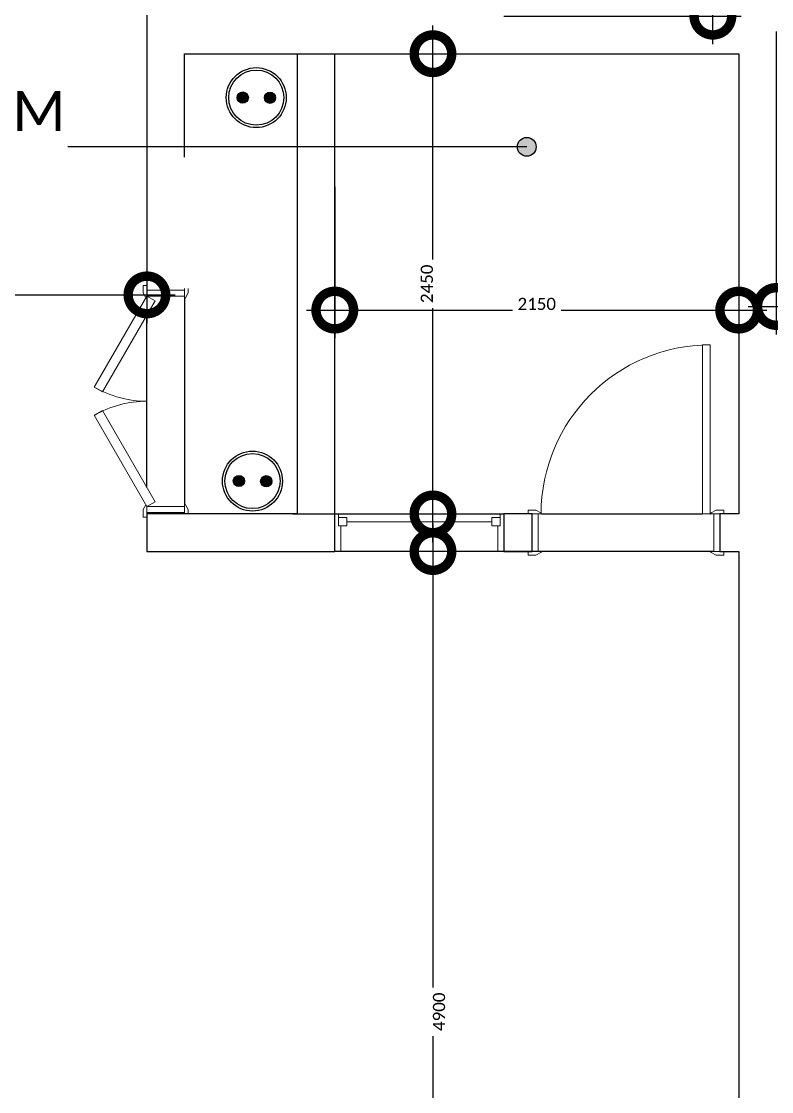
# Model space of a CAD drawing. Header units: metres. Extents: x 22.6 to 101.3, y 9.4 to 67.4.
# Drawn here: x 63.98 to 67.97, y 17.27 to 22.97 of the extents above; entities that cross this region are included whole.
import ezdxf

# ---------------------------------------------------------------- set-up
doc = ezdxf.new("R2010")
doc.units = ezdxf.units.M
doc.linetypes.add('ECG_Line-Ptrn-Sold', pattern=[9144.001, 9144, -0.001])
for name, color, linetype in [('00', 252, 'Continuous'), ('E-Lighting Fix', 4, 'Continuous'), ('HVAC', 1, 'Continuous')]:
    doc.layers.add(name, color=color, linetype=linetype)
for name, color, linetype, lineweight in [('1204SDC-A0$0$G-TTLB-STXT', 3, 'Continuous', 5), ('A-DIM', 7, 'Continuous', 5), ('A-DOOR', 5, 'Continuous', 5), ('A-WIN', 4, 'ECG_Line-Ptrn-Sold', 5)]:
    doc.layers.add(name, color=color, linetype=linetype, lineweight=lineweight)
doc.styles.add('Calibri', font='calibri.ttf', dxfattribs={"height": 0.212639})
doc.dimstyles.new('ECG_Dimn-Detl-100', dxfattribs={"dimscale": 0.3048, "dimtxt": 0.25, "dimasz": 1.312336, "dimexe": 0.492126, "dimexo": 0.0625, "dimgap": 0, "dimtad": 1, "dimdec": 0, "dimlfac": 1000, "dimzin": 0, "dimdsep": 46, "dimtxsty": 'Calibri', "dimblk1": 'DOTSMALL', "dimblk2": 'DOTSMALL', "dimsah": 1, "dimcen": 0.09, "dimdle": 0.492126, "dimazin": 0, "dimtfac": 1, "dimtdec": 4, "dimtix": 1, "dimtmove": 0, "dimatfit": 3, "dimfxl": 0.492126, "dimfxlon": 1, "dimtvp": 1, "dimtolj": 1, "dimtzin": 0, "dimarcsym": 2})
doc.dimstyles.new('ECG_Dimn-Detl-100_1', dxfattribs={"dimscale": 0.3048, "dimtxt": 0.25, "dimasz": 1.312336, "dimexe": 0.492126, "dimexo": 0.0625, "dimgap": 0, "dimtad": 1, "dimdec": 0, "dimlfac": 1000, "dimzin": 0, "dimdsep": 46, "dimtxsty": 'Calibri', "dimblk1": 'DOTSMALL', "dimblk2": 'DOTSMALL', "dimsah": 1, "dimcen": 0.09, "dimdle": 0.492126, "dimazin": 0, "dimtfac": 1, "dimtdec": 4, "dimtix": 1, "dimtmove": 2, "dimatfit": 3, "dimfxl": 0.492126, "dimfxlon": 1, "dimtvp": 1, "dimtolj": 1, "dimtzin": 0, "dimarcsym": 2})

# ---------------------------------------------------------------- blocks, each defined once
blk = doc.blocks.new('ECG_ Door-Single Leaf-Steel - 1000x2200 mm-3097163-GROUND FLOOR PLAN')
at = {"layer": 'A-DOOR'}
for p, q in [((0.408, 1), (0.408, 0.1)), ((0.448, 1), (0.408, 1)), ((0.408, 0.1), (0.408, 1)), ((0.408, 1), (0.448, 1)), ((0.448, 0.1), (0.448, 1)), ((0.448, 1), (0.448, 0.1)), ((-0.48, 0.12), (-0.52, 0.12)), ((-0.52, 0.12), (-0.52, 0.1)), ((-0.454, 0.106), (-0.48, 0.12)), ((0.48, 0.12), (0.454, 0.106)), ((0.52, 0.12), (0.48, 0.12)), ((0.52, 0.1), (0.52, 0.12)), ((-0.5, 0.1), (-0.45, 0.1)), ((-0.468, 0.1), (-0.5, 0.1)), ((-0.468, -0.1), (-0.468, 0.1)), ((0.408, 0.1), (0.448, 0.1)), ((0.448, 0.1), (0.408, 0.1)), ((0.45, 0.1), (0.5, 0.1)), ((0.468, 0.1), (0.468, -0.1)), ((0.5, 0.1), (0.468, 0.1)), ((-0.52, -0.1), (-0.52, -0.12)), ((-0.45, -0.1), (-0.5, -0.1)), ((-0.5, -0.1), (-0.468, -0.1)), ((-0.48, -0.12), (-0.454, -0.106)), ((0.5, -0.1), (0.45, -0.1)), ((0.454, -0.106), (0.48, -0.12)), ((0.468, -0.1), (0.5, -0.1)), ((0.52, -0.12), (0.52, -0.1)), ((-0.52, -0.12), (-0.48, -0.12)), ((0.48, -0.12), (0.52, -0.12))]:
    blk.add_line(p, q, dxfattribs=at)
for centre, radius, start, end in [((0.448, 0.1), 0.9, 90, 180), ((-0.458, 0.099), 0.00806, 7.125, 60.2551), ((0.458, 0.099), 0.00806, 119.7449, 172.875), ((-0.458, -0.099), 0.00806, 299.7449, 352.875), ((0.458, -0.099), 0.00806, 187.125, 240.2551)]:
    blk.add_arc(centre, radius, start, end, dxfattribs=at)
blk = doc.blocks.new('ECG_Door_Double Leaves-Cabient - 39__1200x2000 _GCR_  mm-2968580-GROUND FLOOR PLAN')
at = {"layer": 'A-DOOR'}
for p, q in [((-0.075, 0.38), (-0.56, 0.1)), ((-0.56, 0.1), (-0.075, 0.38)), ((-0.05, 0.3367), (-0.075, 0.38)), ((-0.075, 0.38), (-0.05, 0.3367)), ((0.075, 0.38), (0.05, 0.3367)), ((0.05, 0.3367), (0.075, 0.38)), ((0.56, 0.1), (0.075, 0.38)), ((0.075, 0.38), (0.56, 0.1)), ((-0.535, 0.0567), (-0.05, 0.3367)), ((-0.05, 0.3367), (-0.535, 0.0567)), ((0.05, 0.3367), (0.535, 0.0567)), ((0.535, 0.0567), (0.05, 0.3367)), ((-0.577, 0.12), (-0.617, 0.12)), ((-0.617, 0.12), (-0.617, 0.1)), ((-0.551, 0.106), (-0.577, 0.12)), ((0.577, 0.12), (0.551, 0.106)), ((0.617, 0.12), (0.577, 0.12)), ((0.617, 0.1), (0.617, 0.12)), ((-0.6, 0.1), (-0.56, 0.1)), ((-0.56, 0.1), (-0.592, 0.1)), ((-0.592, 0.1), (-0.592, -0.1)), ((-0.56, 0.1), (-0.535, 0.0567)), ((-0.535, 0.0567), (-0.56, 0.1)), ((-0.56, -0.1), (-0.56, 0.1)), ((0.535, 0.0567), (0.56, 0.1)), ((0.56, 0.1), (0.535, 0.0567)), ((0.56, 0.1), (0.6, 0.1)), ((0.56, 0.1), (0.56, -0.1)), ((0.592, 0.1), (0.56, 0.1)), ((0.592, -0.1), (0.592, 0.1)), ((-0.547, -0.1), (-0.6, -0.1)), ((-0.592, -0.1), (-0.56, -0.1)), ((-0.577, -0.12), (-0.551, -0.106)), ((0.6, -0.1), (0.547, -0.1)), ((0.551, -0.106), (0.577, -0.12)), ((0.56, -0.1), (0.592, -0.1)), ((-0.6, -0.12), (-0.577, -0.12)), ((0.577, -0.12), (0.6, -0.12))]:
    blk.add_line(p, q, dxfattribs=at)
for centre, radius, start, end in [((-0.56, 0.1), 0.56, 360, 30), ((0.56, 0.1), 0.56, 150, 180), ((-0.555, -0.099), 0.00806, 299.7449, 352.875), ((0.555, -0.099), 0.00806, 187.125, 240.2551)]:
    blk.add_arc(centre, radius, start, end, dxfattribs=at)
blk = doc.blocks.new('M_Casement with Trim - 0915 x 1220mm-3216135-GROUND FLOOR PLAN')
at = {"layer": 'A-WIN'}
for p, q in [((-0.41825, 0.1), (-0.45, 0.1)), ((-0.41825, 0.1), (-0.41825, -0.03655)), ((0.41825, 0.1), (0.45, 0.1)), ((0.41825, -0.03655), (0.41825, 0.1)), ((-0.43095, -0.03655), (-0.3865, -0.03655)), ((-0.43095, -0.081), (-0.43095, -0.03655)), ((-0.43095, -0.03655), (-0.41825, -0.03655)), ((-0.43095, -0.03655), (-0.43095, -0.1)), ((-0.3865, -0.081), (-0.3865, -0.03655)), ((0.3865, -0.081), (0.3865, -0.03655)), ((0.43095, -0.03655), (0.3865, -0.03655)), ((0.41825, -0.03655), (0.43095, -0.03655)), ((0.43095, -0.081), (0.43095, -0.03655)), ((0.43095, -0.03655), (0.43095, -0.1)), ((-0.45, -0.1), (-0.43095, -0.1)), ((-0.43095, -0.081), (-0.3865, -0.081)), ((-0.3865, -0.058775), (0.3865, -0.058775)), ((0.43095, -0.081), (0.3865, -0.081)), ((0.45, -0.1), (0.43095, -0.1))]:
    blk.add_line(p, q, dxfattribs=at)
blk = doc.blocks.new('_DotSmall')
at = {"color": 0, "linetype": 'ByBlock', "const_width": 0.5}
blk.add_lwpolyline([(-0.0625, 0, 1), (0.0625, 0, 1)], format="xyb", close=True, dxfattribs=at)
blk = doc.blocks.new('EO')
at = {"layer": 'E-Lighting Fix', "lineweight": -3, "ltscale": 0.05, "transparency": 33554658}
h = blk.add_hatch(color=0, dxfattribs=at)
h.dxf.hatch_style = 1
edge = h.paths.add_edge_path()
edge.add_arc((-0.0812, 0.1799), 0.0337, 0, 360)
h = blk.add_hatch(color=0, dxfattribs=at)
h.dxf.hatch_style = 1
edge = h.paths.add_edge_path()
edge.add_arc((0.0823, 0.1787), 0.0337, 0, 360)
at = {"layer": 'E-Lighting Fix', "color": 0}
for radius in [0.1795, 0.165]:
    blk.add_circle((0, 0.1795), radius, dxfattribs=at)
at = {"layer": 'E-Lighting Fix', "color": 0, "lineweight": -3, "ltscale": 0.05}
for centre in [(-0.0812, 0.1799), (0.0823, 0.1787)]:
    blk.add_circle(centre, 0.0337, dxfattribs=at)
blk = doc.blocks.new('A$Cd8d9f0fa')
at = {"layer": '1204SDC-A0$0$G-TTLB-STXT', "xscale": 0.889, "yscale": 0.889, "zscale": 0.889}
blk.add_blockref('EO', (-0.5419, -0.2558), dxfattribs=at)

msp = doc.modelspace()

# ---------------------------------------------------------------- hatches: boundary and pattern name
at = {"layer": '00'}
h = msp.add_hatch(color=252, dxfattribs=at)
edge = h.paths.add_edge_path(flags=0)
edge.add_arc((66.6657, 22.3015), 0.05, 0, 360)

# ---------------------------------------------------------------- linework, layer by layer
at = {"layer": '00', "color": 252}
for p, q in [((64.6439, 25.4473), (64.6439, 22.2473)), ((64.8439, 22.7973), (65.4439, 22.7973)), ((64.8439, 22.2473), (64.8439, 22.7973)), ((65.4439, 22.7973), (65.4439, 20.3473)), ((65.6439, 22.7973), (67.7939, 22.7973)), ((65.6439, 20.1473), (65.6439, 22.7973)), ((67.7939, 22.7973), (67.7939, 20.3473)), ((66.6657, 22.3015), (64.2231, 22.3015)), ((64.8439, 21.4943), (64.8439, 20.4003)), ((64.6439, 20.4873), (64.6439, 21.4073)), ((64.6439, 20.3473), (64.6439, 20.1473)), ((65.4439, 20.3473), (64.6439, 20.3473)), ((65.6439, 20.3473), (66.5439, 20.3473)), ((66.6939, 20.3473), (66.5439, 20.3473)), ((66.5439, 20.3473), (66.5439, 20.1473)), ((66.6939, 20.1473), (66.6939, 20.3473)), ((66.7439, 20.3473), (67.6019, 20.3473)), ((66.7439, 20.3473), (67.6019, 20.3473)), ((67.6419, 20.3473), (67.6439, 20.3473)), ((67.6419, 20.3473), (67.6439, 20.3473)), ((67.7939, 20.3473), (67.6939, 20.3473)), ((67.6939, 20.3473), (67.6939, 20.1473)), ((64.6439, 20.1473), (65.6439, 20.1473)), ((66.5439, 20.1473), (65.6439, 20.1473)), ((66.5439, 20.1473), (66.6939, 20.1473)), ((67.6439, 20.1473), (66.7439, 20.1473)), ((67.6939, 20.1473), (67.7939, 20.1473)), ((67.7939, 20.1473), (67.7939, 17.1473))]:
    msp.add_line(p, q, dxfattribs=at)
msp.add_circle((66.6657, 22.3015), 0.05, dxfattribs=at)

# ---------------------------------------------------------------- block references
for name, p, rotation in [('ECG_Door_Double Leaves-Cabient - 39__1200x2000 _GCR_  mm-2968580-GROUND FLOOR PLAN', (64.7439, 20.9473), 89.99999999999991), ('M_Casement with Trim - 0915 x 1220mm-3216135-GROUND FLOOR PLAN', (66.0939, 20.2473), 180)]:
    msp.add_blockref(name, p, dxfattribs=dict(at, rotation=rotation))
msp.add_blockref('ECG_ Door-Single Leaf-Steel - 1000x2200 mm-3097163-GROUND FLOOR PLAN', (67.1939, 20.2473), dxfattribs=at)
at = {"layer": 'HVAC'}
for p in [(65.7678, 22.6597), (65.7476, 20.6186)]:
    msp.add_blockref('A$Cd8d9f0fa', p, dxfattribs=at)

# ---------------------------------------------------------------- texts
at = {"layer": '00', "color": 252, "insert": (63.0768, 22.5991), "char_height": 0.212639, "width": 2.751, "attachment_point": 2, "line_spacing_factor": 1.156427, "style": 'Calibri'}
msp.add_mtext('SECURITY ROOM', dxfattribs=at)

# ---------------------------------------------------------------- dimensions: what is measured, and where the dimension line sits
at = {"layer": 'A-DIM'}
for base, p1, p2, override in [((67.6564, 26.6473), (67.5064, 22.9973), (67.5064, 26.6473), {"dimpost": '<>', "dimfxl": 3.65}), ((66.1664, 22.7973), (66.0164, 20.3473), (66.0164, 22.7973), {"dimpost": '<>', "dimfxl": 2.45}), ((66.1664, 15.2473), (66.3164, 20.1473), (66.3164, 15.2473), {"dimpost": '<>', "dimfxl": 4.9})]:
    msp.add_linear_dim(base=base, p1=p1, p2=p2, angle=90, dimstyle='ECG_Dimn-Detl-100', override=override, dxfattribs=at).render()
for base, p1, p2, location, override in [((64.6439, 21.5134), (57.7939, 21.6634), (64.6439, 21.6634), (61.1894, 21.6662), {"dimpost": '<>', "dimfxl": 6.85}), ((72.7939, 21.4518), (67.9939, 21.6018), (72.7939, 21.6018), (70.5224, 21.6047), {"dimpost": '<>', "dimfxl": 4.8})]:
    msp.add_linear_dim(base=base, p1=p1, p2=p2, location=location, dimstyle='ECG_Dimn-Detl-100_1', override=override, dxfattribs=at).render()
msp.add_linear_dim(base=(67.7939, 21.4326), p1=(65.6439, 21.5826), p2=(67.7939, 21.5826), dimstyle='ECG_Dimn-Detl-100', override={"dimpost": '<>', "dimfxl": 2.15}, dxfattribs=at).render()

doc.saveas('drawing.dxf')
